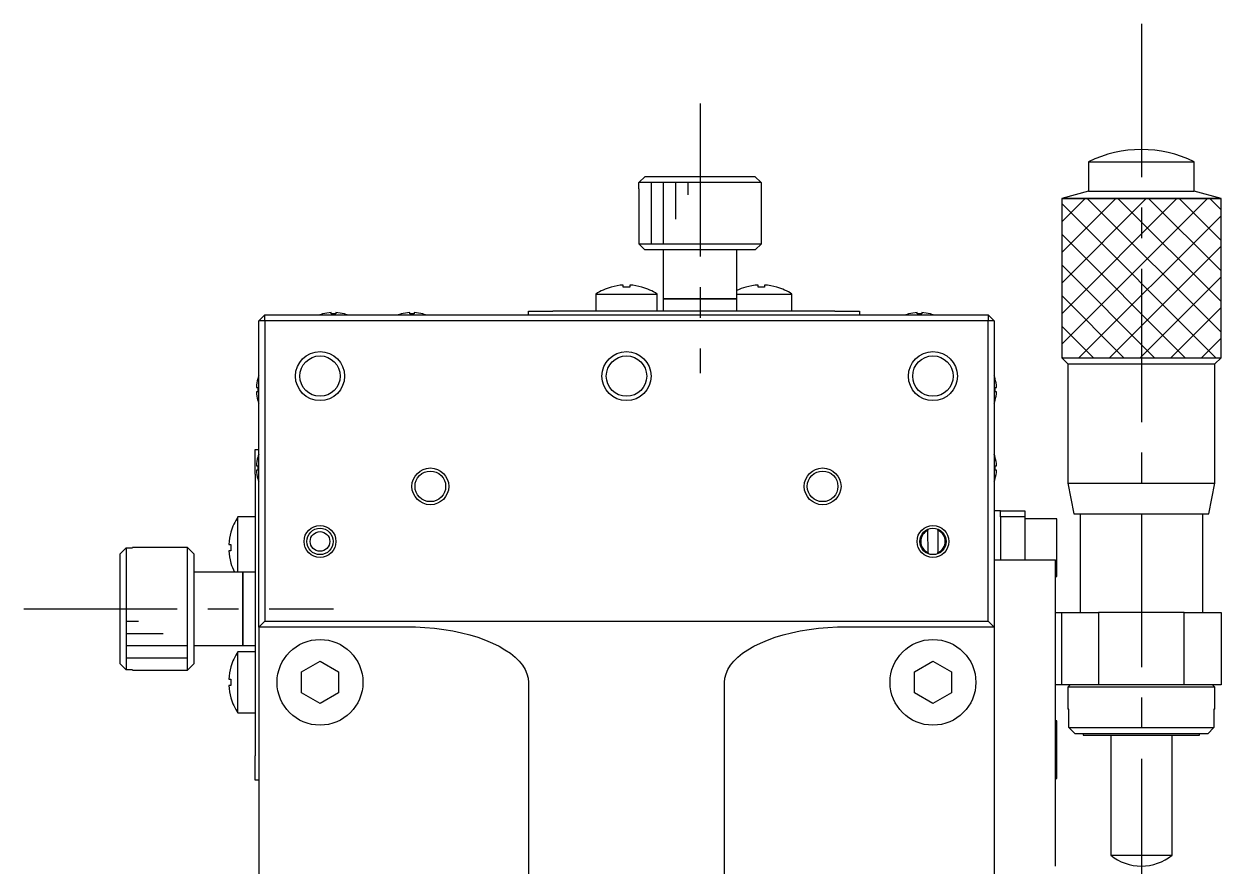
# Model space of a CAD drawing. Extents: x -401 to 352, y 16 to 609.
# Drawn here: x -105.9 to -8.3, y 315.8 to 384.6 of the extents above; entities that cross this region are included whole.
import ezdxf

# ---------------------------------------------------------------- set-up
doc = ezdxf.new("R2010")
doc.units = 0
doc.header["$LTSCALE"] = 10
doc.linetypes.add('CENTER', pattern=[2, 1.25, -0.25, 0.25, -0.25])
doc.layers.get('0').update_dxf_attribs({"linetype": 'CONTINUOUS'})
doc.layers.add('CENTER', color=1, linetype='CENTER')

msp = doc.modelspace()

# ---------------------------------------------------------------- linework, layer by layer
at = {"color": 7, "linetype": 'CONTINUOUS'}
for p, q in [((-19.096638, 373.330669), (-10.496638, 373.330669)), ((-19.096638, 373.330669), (-19.096638, 370.920158)), ((-10.496638, 370.920158), (-10.496638, 373.330669)), ((-55.780613, 371.630663), (-55.278825, 372.130663)), ((-55.278825, 372.130663), (-46.314451, 372.130663)), ((-46.314451, 372.130663), (-45.812664, 371.630663)), ((-55.796638, 371.130663), (-55.780613, 371.130663)), ((-55.796638, 371.130663), (-55.796638, 366.630663)), ((-55.780613, 371.130663), (-55.780613, 371.630663)), ((-45.812664, 371.630663), (-55.780613, 371.630663)), ((-45.812664, 371.630663), (-45.812664, 371.130663)), ((-45.812664, 371.130663), (-45.796638, 371.130663)), ((-45.796638, 366.630663), (-45.796638, 371.130663)), ((-19.096638, 370.920158), (-21.296637, 370.33067)), ((-21.296637, 370.33067), (-8.296639, 370.33067)), ((-21.296637, 370.33067), (-21.296637, 357.330669)), ((-19.096638, 370.920158), (-10.496638, 370.920158)), ((-8.296639, 370.33067), (-10.496638, 370.920158)), ((-8.296639, 357.330669), (-8.296639, 370.33067)), ((-55.796638, 366.630663), (-45.796638, 366.630663)), ((-55.796638, 366.630663), (-55.296638, 366.130663)), ((-46.296638, 366.130663), (-45.796638, 366.630663)), ((-46.296638, 366.130663), (-55.296638, 366.130663)), ((-53.796638, 366.130663), (-53.796638, 362.130663)), ((-47.796638, 362.130663), (-47.796638, 366.130663)), ((-57.056638, 363.093244), (-57.056638, 363.265616)), ((-56.536638, 363.265616), (-56.536638, 363.093244)), ((-46.056638, 363.093244), (-46.056638, 363.265616)), ((-45.536638, 363.265616), (-45.536638, 363.093244)), ((-59.296638, 362.522321), (-54.296638, 362.522321)), ((-59.296638, 362.522321), (-59.296638, 361.130663)), ((-58.055228, 363.093244), (-58.058571, 363.100099)), ((-58.055228, 363.093244), (-58.058571, 363.100099)), ((-56.536638, 363.093244), (-57.056638, 363.093244)), ((-55.534705, 363.100099), (-55.538049, 363.093244)), ((-55.534705, 363.100099), (-55.538049, 363.093244)), ((-54.296638, 361.130663), (-54.296638, 362.522321)), ((-47.796638, 362.522321), (-43.296638, 362.522321)), ((-47.055228, 363.093244), (-47.058571, 363.100099)), ((-47.055228, 363.093244), (-47.058571, 363.100099)), ((-45.536638, 363.093244), (-46.056638, 363.093244)), ((-44.534705, 363.100099), (-44.538049, 363.093244)), ((-44.534705, 363.100099), (-44.538049, 363.093244)), ((-43.296638, 361.130663), (-43.296638, 362.522321)), ((-53.796638, 362.130663), (-47.796638, 362.130663)), ((-53.796638, 362.130663), (-53.796638, 361.130663)), ((-50.796638, 362.130663), (-53.796638, 362.130663)), ((-47.796638, 362.130663), (-50.796638, 362.130663)), ((-47.796638, 361.130663), (-47.796638, 362.130663)), ((-86.296638, 360.830663), (-86.796638, 360.330663)), ((-86.796638, 335.330663), (-86.796638, 360.330663)), ((-86.296638, 360.330663), (-86.796638, 360.330663)), ((-86.296638, 360.330663), (-86.296638, 360.830663)), ((-86.296638, 360.830663), (-27.296638, 360.830663)), ((-27.296638, 360.330663), (-86.296638, 360.330663)), ((-86.296638, 360.330663), (-86.296638, 335.830663)), ((-81.583, 360.900185), (-81.585254, 360.904807)), ((-80.876638, 360.900185), (-80.876638, 361.020522)), ((-80.516638, 360.900185), (-80.876638, 360.900185)), ((-80.516638, 361.020522), (-80.516638, 360.900185)), ((-79.808022, 360.904807), (-79.810277, 360.900185)), ((-75.183, 360.900185), (-75.185254, 360.904807)), ((-74.476638, 360.900185), (-74.476638, 361.020522)), ((-74.116638, 360.900185), (-74.476638, 360.900185)), ((-74.116638, 361.020522), (-74.116638, 360.900185)), ((-73.408022, 360.904807), (-73.410277, 360.900185)), ((-64.796638, 360.830663), (-64.796638, 361.130663)), ((-64.796638, 361.130663), (-62.796638, 361.130663)), ((-57.871638, 361.130663), (-62.796638, 361.130663)), ((-55.721638, 361.130663), (-57.871638, 361.130663)), ((-52.371638, 361.130663), (-55.721638, 361.130663)), ((-50.221638, 361.130663), (-52.371638, 361.130663)), ((-46.871638, 361.130663), (-50.221638, 361.130663)), ((-44.721638, 361.130663), (-46.871638, 361.130663)), ((-39.796638, 361.130663), (-44.721638, 361.130663)), ((-39.796638, 361.130663), (-37.796638, 361.130663)), ((-37.796638, 361.130663), (-37.796638, 360.830663)), ((-33.783, 360.900185), (-33.785254, 360.904807)), ((-33.076638, 360.900185), (-33.076638, 361.020522)), ((-32.716638, 360.900185), (-33.076638, 360.900185)), ((-32.716638, 361.020522), (-32.716638, 360.900185)), ((-32.008022, 360.904807), (-32.010277, 360.900185)), ((-27.296638, 360.830663), (-27.296638, 360.330663)), ((-26.796638, 360.330663), (-27.296638, 360.830663)), ((-27.296638, 335.830663), (-27.296638, 360.330663)), ((-26.796638, 360.330663), (-27.296638, 360.330663)), ((-26.796638, 360.330663), (-26.796638, 335.330663)), ((-21.296637, 357.330669), (-8.296639, 357.330669)), ((-21.296637, 357.330669), (-20.796634, 356.830667)), ((-20.796634, 356.830667), (-8.796642, 356.830667)), ((-20.796634, 356.830667), (-20.796634, 347.080662)), ((-8.796642, 356.830667), (-8.296639, 357.330669)), ((-8.796642, 347.080662), (-8.796642, 356.830667)), ((-86.870782, 355.619279), (-86.86616, 355.617025)), ((-26.727117, 355.617025), (-26.722494, 355.619279)), ((-86.986497, 354.910663), (-86.86616, 354.910663)), ((-86.86616, 354.550663), (-86.986497, 354.550663)), ((-86.86616, 354.910663), (-86.86616, 354.550663)), ((-26.727117, 354.550663), (-26.727117, 354.910663)), ((-26.727117, 354.910663), (-26.606779, 354.910663)), ((-26.606779, 354.550663), (-26.727117, 354.550663)), ((-86.86616, 353.844302), (-86.870782, 353.842047)), ((-26.722494, 353.842047), (-26.727117, 353.844302)), ((-87.096638, 349.830663), (-86.796638, 349.830663)), ((-87.096638, 347.830663), (-87.096638, 349.830663)), ((-86.870782, 349.219279), (-86.86616, 349.217025)), ((-26.727117, 349.217025), (-26.722494, 349.219279)), ((-87.096638, 347.830663), (-87.096638, 342.905663)), ((-86.986497, 348.510663), (-86.86616, 348.510663)), ((-86.86616, 348.150663), (-86.986497, 348.150663)), ((-86.86616, 348.510663), (-86.86616, 348.150663)), ((-26.727117, 348.150663), (-26.727117, 348.510663)), ((-26.727117, 348.510663), (-26.606779, 348.510663)), ((-26.606779, 348.150663), (-26.727117, 348.150663)), ((-86.86616, 347.444302), (-86.870782, 347.442047)), ((-26.722494, 347.442047), (-26.727117, 347.444302)), ((-20.796634, 347.080662), (-8.796642, 347.080662)), ((-20.796634, 347.080662), (-20.296635, 344.580663)), ((-9.296641, 344.580663), (-8.796642, 347.080662)), ((-26.296638, 344.830665), (-26.796638, 344.830665)), ((-26.296638, 344.830665), (-24.296638, 344.830663)), ((-26.296638, 344.330663), (-26.296638, 344.830665)), ((-24.296638, 344.830663), (-24.296638, 344.330663)), ((-88.488296, 339.830663), (-88.488296, 344.330663)), ((-87.096638, 344.330663), (-88.488296, 344.330663)), ((-26.296638, 344.330663), (-26.296638, 340.830663)), ((-24.296638, 344.330663), (-26.296638, 344.330663)), ((-24.296638, 344.330663), (-24.296638, 340.830663)), ((-21.696638, 344.180663), (-24.296638, 344.180663)), ((-21.696638, 339.480663), (-21.696638, 344.180663)), ((-20.296635, 344.580663), (-9.296641, 344.580663)), ((-19.796638, 344.580663), (-19.796638, 336.530663)), ((-9.796638, 336.530663), (-9.796638, 344.580663)), ((-89.066074, 343.092596), (-89.059219, 343.089253)), ((-89.066074, 343.092596), (-89.059219, 343.089253)), ((-87.096638, 342.905663), (-87.096638, 340.755663)), ((-32.205663, 343.325317), (-32.204922, 343.243518)), ((-32.187585, 341.329272), (-32.205659, 343.32481)), ((-32.188321, 341.410563), (-32.204922, 343.243518)), ((-31.404955, 343.250764), (-31.405698, 343.332803)), ((-31.404955, 343.250764), (-31.388354, 341.417808)), ((-98.096638, 341.31285), (-97.596638, 341.814638)), ((-97.596638, 341.814638), (-97.596638, 331.846689)), ((-97.596638, 341.814638), (-97.096638, 341.814638)), ((-97.096638, 341.814638), (-97.096638, 341.830663)), ((-92.596638, 341.830663), (-97.096638, 341.830663)), ((-92.596638, 331.830663), (-92.596638, 341.830663)), ((-92.096638, 341.330663), (-92.596638, 341.830663)), ((-89.231591, 342.090663), (-89.059219, 342.090663)), ((-89.059219, 342.090663), (-89.059219, 341.570663)), ((-98.096638, 332.348476), (-98.096638, 341.31285)), ((-92.096638, 341.330663), (-92.096638, 332.330663)), ((-89.059219, 341.570663), (-89.231591, 341.570663)), ((-32.188321, 341.410563), (-32.187578, 341.328523)), ((-31.387613, 341.33601), (-31.388354, 341.417808)), ((-26.796638, 340.830663), (-21.796638, 340.830663)), ((-21.796638, 315.830663), (-21.796638, 340.830663)), ((-88.096638, 339.830663), (-92.096638, 339.830663)), ((-89.059219, 340.572074), (-89.066074, 340.56873)), ((-89.059219, 340.572074), (-89.066074, 340.56873)), ((-88.096638, 333.830663), (-88.096638, 339.830663)), ((-88.096638, 339.830663), (-88.096638, 336.830663)), ((-87.096638, 339.830663), (-88.096638, 339.830663)), ((-87.096638, 340.755663), (-87.096638, 337.405663)), ((-21.796638, 339.480663), (-21.696638, 339.480663)), ((-87.096638, 337.405663), (-87.096638, 335.255663)), ((-88.096638, 336.830663), (-88.096638, 333.830663)), ((-21.796638, 336.530663), (-21.296638, 336.530663)), ((-21.296638, 330.630663), (-21.296638, 336.530663)), ((-21.296638, 336.530663), (-18.296638, 336.530663)), ((-18.296638, 336.530663), (-18.296638, 330.630663)), ((-11.296638, 336.530663), (-18.296638, 336.530663)), ((-11.296638, 336.530663), (-8.296638, 336.530663)), ((-11.296638, 330.630663), (-11.296638, 336.530663)), ((-8.296638, 336.530663), (-8.296638, 330.630663)), ((-87.096638, 335.255663), (-87.096638, 331.905663)), ((-86.752364, 335.374937), (-86.796638, 335.330663)), ((-86.796638, 335.330663), (-86.796638, 300.830663)), ((-86.296638, 335.830663), (-86.752364, 335.374937)), ((-86.752364, 335.374937), (-74.796638, 335.374937)), ((-86.296638, 335.830663), (-27.296638, 335.830663)), ((-74.796638, 335.374937), (-74.012047, 335.360889)), ((-74.012047, 335.360889), (-73.232294, 335.31883)), ((-73.232294, 335.31883), (-72.462185, 335.24902)), ((-72.462185, 335.24902), (-71.706468, 335.151889)), ((-71.706468, 335.151889), (-70.969804, 335.028036)), ((-70.969804, 335.028036), (-70.256733, 334.878225)), ((-43.336543, 334.878225), (-42.623473, 335.028036)), ((-42.623473, 335.028036), (-41.886808, 335.151889)), ((-41.886808, 335.151889), (-41.131092, 335.24902)), ((-41.131092, 335.24902), (-40.360983, 335.31883)), ((-40.360983, 335.31883), (-39.581229, 335.360889)), ((-39.581229, 335.360889), (-38.796638, 335.374937)), ((-38.796638, 335.374937), (-26.840912, 335.374937)), ((-26.840912, 335.374937), (-27.296638, 335.830663)), ((-26.796638, 335.330663), (-26.840912, 335.374937)), ((-26.796638, 335.330663), (-26.796638, 300.830663)), ((-70.256733, 334.878225), (-69.571653, 334.70338)), ((-69.571653, 334.70338), (-68.918786, 334.504577)), ((-68.918786, 334.504577), (-68.302158, 334.283044)), ((-68.302158, 334.283044), (-67.72557, 334.040146)), ((-67.72557, 334.040146), (-67.192579, 333.77738)), ((-46.400698, 333.77738), (-45.867706, 334.040146)), ((-45.867706, 334.040146), (-45.291119, 334.283044)), ((-45.291119, 334.283044), (-44.674491, 334.504577)), ((-44.674491, 334.504577), (-44.021624, 334.70338)), ((-44.021624, 334.70338), (-43.336543, 334.878225)), ((-92.096638, 333.830663), (-88.096638, 333.830663)), ((-88.488296, 328.330663), (-88.488296, 333.330663)), ((-87.096638, 333.330663), (-88.488296, 333.330663)), ((-88.096638, 333.830663), (-87.096638, 333.830663)), ((-67.192579, 333.77738), (-66.706468, 333.496366)), ((-66.706468, 333.496366), (-66.270237, 333.198838)), ((-66.270237, 333.198838), (-65.886573, 332.886628)), ((-47.706703, 332.886628), (-47.32304, 333.198838)), ((-47.32304, 333.198838), (-46.886808, 333.496366)), ((-46.886808, 333.496366), (-46.400698, 333.77738)), ((-97.596638, 331.846689), (-98.096638, 332.348476)), ((-92.596638, 331.830663), (-92.096638, 332.330663)), ((-89.066074, 332.092596), (-89.059219, 332.089253)), ((-89.066074, 332.092596), (-89.059219, 332.089253)), ((-83.296638, 331.696689), (-81.796638, 332.562714)), ((-81.796638, 332.562714), (-80.296638, 331.696689)), ((-65.886573, 332.886628), (-65.557843, 332.561663)), ((-65.557843, 332.561663), (-65.286073, 332.225946)), ((-65.286073, 332.225946), (-65.072939, 331.881546)), ((-48.520337, 331.881546), (-48.307203, 332.225946)), ((-48.307203, 332.225946), (-48.035434, 332.561663)), ((-48.035434, 332.561663), (-47.706703, 332.886628)), ((-33.296638, 331.696689), (-31.796638, 332.562714)), ((-31.796638, 332.562714), (-30.296638, 331.696689)), ((-97.096638, 331.846689), (-97.596638, 331.846689)), ((-97.096638, 331.830663), (-97.096638, 331.846689)), ((-97.096638, 331.830663), (-92.596638, 331.830663)), ((-89.231591, 331.090663), (-89.059219, 331.090663)), ((-89.059219, 331.090663), (-89.059219, 330.570663)), ((-87.096638, 331.905663), (-87.096638, 329.755663)), ((-83.296638, 329.964638), (-83.296638, 331.696689)), ((-80.296638, 331.696689), (-80.296638, 329.964638)), ((-65.072939, 331.881546), (-64.919755, 331.530587)), ((-64.919755, 331.530587), (-64.827465, 331.175233)), ((-64.827465, 331.175233), (-64.796638, 330.817675)), ((-48.796638, 330.817675), (-48.765812, 331.175233)), ((-48.765812, 331.175233), (-48.673522, 331.530587)), ((-48.673522, 331.530587), (-48.520337, 331.881546)), ((-33.296638, 329.964638), (-33.296638, 331.696689)), ((-30.296638, 331.696689), (-30.296638, 329.964638)), ((-89.059219, 330.570663), (-89.231591, 330.570663)), ((-64.796638, 330.817675), (-64.796638, 300.830663)), ((-48.796638, 300.830663), (-48.796638, 330.817675)), ((-21.296638, 330.630663), (-21.796638, 330.630663)), ((-18.296638, 330.630663), (-21.296638, 330.630663)), ((-20.596638, 330.630663), (-20.796638, 330.430663)), ((-8.796638, 330.430663), (-20.796638, 330.430663)), ((-20.796638, 330.430663), (-20.796638, 328.630663)), ((-11.296638, 330.630663), (-18.296638, 330.630663)), ((-8.296638, 330.630663), (-11.296638, 330.630663)), ((-8.796638, 330.430663), (-8.996638, 330.630663)), ((-8.796638, 328.630663), (-8.796638, 330.430663)), ((-89.059219, 329.572074), (-89.066074, 329.56873)), ((-89.059219, 329.572074), (-89.066074, 329.56873)), ((-87.096638, 329.755663), (-87.096638, 324.830663)), ((-81.796638, 329.098613), (-83.296638, 329.964638)), ((-80.296638, 329.964638), (-81.796638, 329.098613)), ((-31.796638, 329.098613), (-33.296638, 329.964638)), ((-30.296638, 329.964638), (-31.796638, 329.098613)), ((-88.488296, 328.330663), (-87.096638, 328.330663)), ((-20.712718, 328.630663), (-20.796638, 328.630663)), ((-20.712718, 328.630663), (-20.796638, 328.630663)), ((-20.712718, 327.130663), (-20.712718, 328.630663)), ((-8.796638, 328.630663), (-8.880558, 328.630663)), ((-8.796638, 328.630663), (-8.880558, 328.630663)), ((-8.880558, 328.630663), (-8.880558, 327.130663)), ((-21.696638, 327.680663), (-21.796638, 327.680663)), ((-21.696638, 322.980663), (-21.696638, 327.680663)), ((-20.712718, 327.130663), (-8.880558, 327.130663)), ((-20.204965, 326.630663), (-20.712718, 327.130663)), ((-8.880558, 327.130663), (-9.388311, 326.630663)), ((-9.388311, 326.630663), (-20.204965, 326.630663)), ((-19.440197, 326.630663), (-20.204965, 326.630663)), ((-19.546638, 326.630663), (-19.546638, 326.530663)), ((-19.546638, 326.530663), (-10.046638, 326.530663)), ((-17.296634, 326.530663), (-17.296634, 316.708172)), ((-12.296642, 316.708172), (-12.296642, 326.530663)), ((-9.388311, 326.630663), (-10.153079, 326.630663)), ((-10.046638, 326.530663), (-10.046638, 326.630663)), ((-87.096638, 322.830663), (-87.096638, 324.830663)), ((-86.796638, 322.830663), (-87.096638, 322.830663)), ((-21.796638, 322.980663), (-21.696638, 322.980663)), ((-17.296634, 316.708172), (-12.296642, 316.708172))]:
    msp.add_line(p, q, dxfattribs=at)
at = {"color": 3, "linetype": 'CONTINUOUS'}
for p, q in [((-54.796638, 371.630663), (-54.796638, 366.630663)), ((-53.796638, 371.630663), (-53.796638, 366.630663)), ((-52.796638, 371.630663), (-52.796638, 368.630663)), ((-51.796638, 371.630663), (-51.796638, 370.630663)), ((-21.296637, 368.426058), (-19.392025, 370.33067)), ((-21.296637, 365.926058), (-16.892025, 370.33067)), ((-21.296637, 363.426058), (-14.392025, 370.33067)), ((-21.296637, 360.926058), (-11.892025, 370.33067)), ((-21.296637, 358.426058), (-9.392025, 370.33067)), ((-8.296639, 370.33067), (-21.296637, 370.33067)), ((-21.296637, 370.33067), (-21.296637, 357.330669)), ((-19.214699, 370.33067), (-8.296639, 359.412611)), ((-16.714699, 370.33067), (-8.296639, 361.912611)), ((-14.214699, 370.33067), (-8.296639, 364.412611)), ((-11.714699, 370.33067), (-8.296639, 366.912611)), ((-9.214699, 370.33067), (-8.296639, 369.412611)), ((-8.296639, 357.330669), (-8.296639, 370.33067)), ((-21.296637, 369.912609), (-8.714698, 357.330669)), ((-19.892026, 357.330669), (-8.296639, 368.926056)), ((-21.296637, 367.412609), (-11.214698, 357.330669)), ((-17.392026, 357.330669), (-8.296639, 366.426056)), ((-21.296637, 364.912609), (-13.714698, 357.330669)), ((-14.892026, 357.330669), (-8.296639, 363.926056)), ((-21.296637, 362.412609), (-16.214698, 357.330669)), ((-12.392026, 357.330669), (-8.296639, 361.426056)), ((-21.296637, 359.912609), (-18.714698, 357.330669)), ((-9.892026, 357.330669), (-8.296639, 358.926056)), ((-21.296637, 357.412609), (-21.214698, 357.330669)), ((-21.296637, 357.330669), (-8.296639, 357.330669)), ((-97.596638, 335.830663), (-96.596638, 335.830663)), ((-97.596638, 334.830663), (-94.596638, 334.830663)), ((-97.596638, 333.830663), (-92.596638, 333.830663)), ((-97.596638, 332.830663), (-92.596638, 332.830663))]:
    msp.add_line(p, q, dxfattribs=at)
for centre, radius in [((-81.796638, 355.830663), 2), ((-56.796638, 355.830663), 2), ((-31.796638, 355.830663), 2), ((-72.796638, 346.830663), 1.5), ((-40.796638, 346.830663), 1.5), ((-81.796638, 342.330663), 1.3), ((-31.796638, 342.330663), 1.3)]:
    msp.add_circle(centre, radius, dxfattribs=at)
at = {"color": 7, "linetype": 'CONTINUOUS'}
for centre, radius in [((-81.796638, 355.830663), 1.65), ((-56.796638, 355.830663), 1.65), ((-31.796638, 355.830663), 1.65), ((-72.796638, 346.830663), 1.25), ((-40.796638, 346.830663), 1.25), ((-81.796638, 342.330663), 1.075), ((-81.796638, 342.330663), 0.8), ((-31.796638, 342.330663), 1.075), ((-81.796638, 330.830663), 3.5), ((-31.796638, 330.830663), 3.5)]:
    msp.add_circle(centre, radius, dxfattribs=at)
for centre, radius, start, end in [((-14.796636, 364.585669), 9.745001, 63.816215, 116.183798), ((-56.796638, 358.780663), 4.492483, 93.317816, 106.26943), ((-56.796638, 358.780663), 4.492483, 73.73057, 86.682184), ((-45.796638, 358.780663), 4.492483, 93.317816, 106.26943), ((-45.796638, 358.780663), 4.492483, 73.73057, 86.682184), ((-56.796638, 358.780663), 4.5, 106.285843, 123.748989), ((-56.796638, 358.780663), 4.5, 56.251011, 73.714157), ((-45.796638, 358.780663), 4.5, 106.285843, 116.3878), ((-45.796638, 358.780663), 4.5, 56.251011, 73.714157), ((-80.696638, 357.830663), 3.2, 106.122533, 110.364135), ((-80.696638, 357.830663), 3.194933, 93.229709, 106.106712), ((-80.696638, 357.830663), 3.194933, 73.893288, 86.770291), ((-80.696638, 357.830663), 3.2, 69.635865, 73.877467), ((-74.296638, 357.830663), 3.2, 106.122533, 110.364135), ((-74.296638, 357.830663), 3.194933, 93.229709, 106.106712), ((-74.296638, 357.830663), 3.194933, 73.893288, 86.770291), ((-74.296638, 357.830663), 3.2, 69.635865, 73.877467), ((-32.896638, 357.830663), 3.2, 106.122533, 110.364135), ((-32.896638, 357.830663), 3.194933, 93.229709, 106.106712), ((-32.896638, 357.830663), 3.194933, 73.893288, 86.770291), ((-32.896638, 357.830663), 3.2, 69.635865, 73.877467), ((-83.796638, 354.730663), 3.194933, 163.893288, 176.770291), ((-83.796638, 354.730663), 3.2, 159.635865, 163.877467), ((-29.796638, 354.730663), 3.2, 16.122533, 20.364135), ((-29.796638, 354.730663), 3.194933, 3.229709, 16.106712), ((-83.796638, 354.730663), 3.194933, 183.229709, 196.106712), ((-29.796638, 354.730663), 3.194933, 343.893288, 356.770291), ((-83.796638, 354.730663), 3.2, 196.122533, 200.364135), ((-29.796638, 354.730663), 3.2, 339.635865, 343.877467), ((-83.796638, 348.330663), 3.194933, 163.893288, 176.770291), ((-83.796638, 348.330663), 3.2, 159.635865, 163.877467), ((-29.796638, 348.330663), 3.2, 16.122533, 20.364135), ((-29.796638, 348.330663), 3.194933, 3.229709, 16.106712), ((-83.796638, 348.330663), 3.194933, 183.229709, 196.106712), ((-29.796638, 348.330663), 3.194933, 343.893288, 356.770291), ((-83.796638, 348.330663), 3.2, 196.122533, 200.364135), ((-29.796638, 348.330663), 3.2, 339.635865, 343.877467), ((-84.746638, 341.830663), 4.5, 146.251011, 163.714157), ((-84.746638, 341.830663), 4.492483, 163.73057, 176.682184), ((-31.796638, 342.330663), 1, 114.09709, 246.940733), ((-31.796638, 342.330663), 1, 294.09709, 66.940733), ((-84.746638, 341.830663), 4.492483, 183.317816, 196.26943), ((-84.746638, 341.830663), 4.5, 196.285843, 206.3878), ((-84.746638, 330.830663), 4.5, 146.251011, 163.714157), ((-84.746638, 330.830663), 4.492483, 163.73057, 176.682184), ((-84.746638, 330.830663), 4.492483, 183.317816, 196.26943), ((-84.746638, 330.830663), 4.5, 196.285843, 213.748989), ((-14.796635, 319.830668), 3.999997, 231.317795, 270), ((-14.796635, 319.830668), 3.999997, 270, 308.682173)]:
    msp.add_arc(centre, radius, start, end, dxfattribs=at)
at = {"layer": 'CENTER', "color": 1, "linetype": 'CENTER'}
for p, q in [((-14.796638, 384.580667), (-14.796638, 305.830667)), ((-50.796638, 378.080667), (-50.796638, 356.080667)), ((-105.946638, 336.830663), (-80.696638, 336.830663))]:
    msp.add_line(p, q, dxfattribs=at)

doc.saveas('drawing.dxf')
